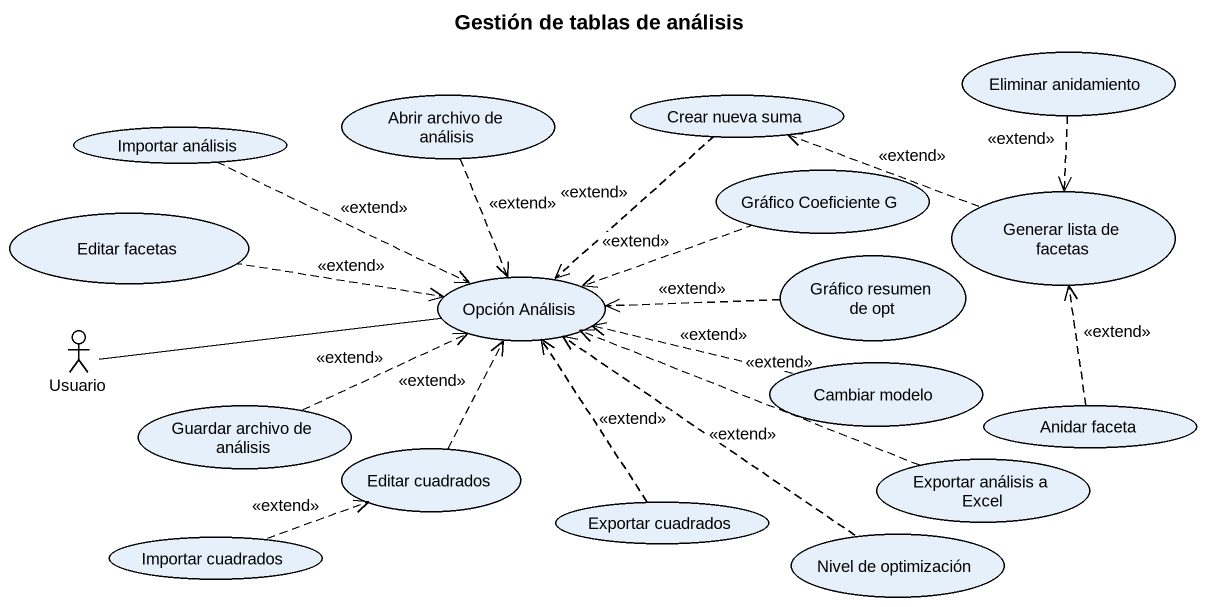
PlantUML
@startuml
title Gestión de tablas de análisis
usecase "Eliminar anidamiento" as Eliminar_anidamiento
usecase "Abrir archivo de análisis" as Abrir_archivo_de_análisis
usecase "Crear nueva suma" as Crear_nueva_suma
usecase "Importar análisis" as Importar_análisis
usecase "Gráfico Coeficiente G" as Gráfico_Coeficiente_G
usecase "Generar lista de facetas" as Generar_lista_de_facetas
usecase "Editar facetas" as Editar_facetas
usecase "Gráfico resumen de opt" as Gráfico_resumen_de_opt
usecase "Opción Análisis" as Opción_Análisis
actor Usuario
usecase "Cambiar modelo" as Cambiar_modelo
usecase "Guardar archivo de análisis" as Guardar_archivo_de_análisis
usecase "Editar cuadrados" as Editar_cuadrados
usecase "Exportar análisis a Excel" as Exportar_análisis_a_Excel
usecase "Anidar faceta" as Anidar_faceta
usecase "Exportar cuadrados" as Exportar_cuadrados
usecase "Nivel de optimización" as Nivel_de_optimización
usecase "Importar cuadrados" as Importar_cuadrados
Eliminar_anidamiento ..> Generar_lista_de_facetas : <<extend>>
Abrir_archivo_de_análisis ..> Opción_Análisis : <<extend>>
Crear_nueva_suma ..> Opción_Análisis : <<extend>>
Importar_análisis .right.> Opción_Análisis : <<extend>>
Gráfico_Coeficiente_G .left.> Opción_Análisis : <<extend>>
Generar_lista_de_facetas .left.> Crear_nueva_suma : <<extend>>
Editar_facetas .right.> Opción_Análisis : <<extend>>
Gráfico_resumen_de_opt .left.> Opción_Análisis : <<extend>>
Usuario -right- Opción_Análisis
Cambiar_modelo .left.> Opción_Análisis : <<extend>>
Guardar_archivo_de_análisis .right.> Opción_Análisis : <<extend>>
Editar_cuadrados .up.> Opción_Análisis : <<extend>>
Exportar_análisis_a_Excel .left.> Opción_Análisis : <<extend>>
Anidar_faceta .up.> Generar_lista_de_facetas : <<extend>>
Exportar_cuadrados .up.> Opción_Análisis : <<extend>>
Nivel_de_optimización .up.> Opción_Análisis : <<extend>>
Importar_cuadrados .right.> Editar_cuadrados : <<extend>>
@enduml
